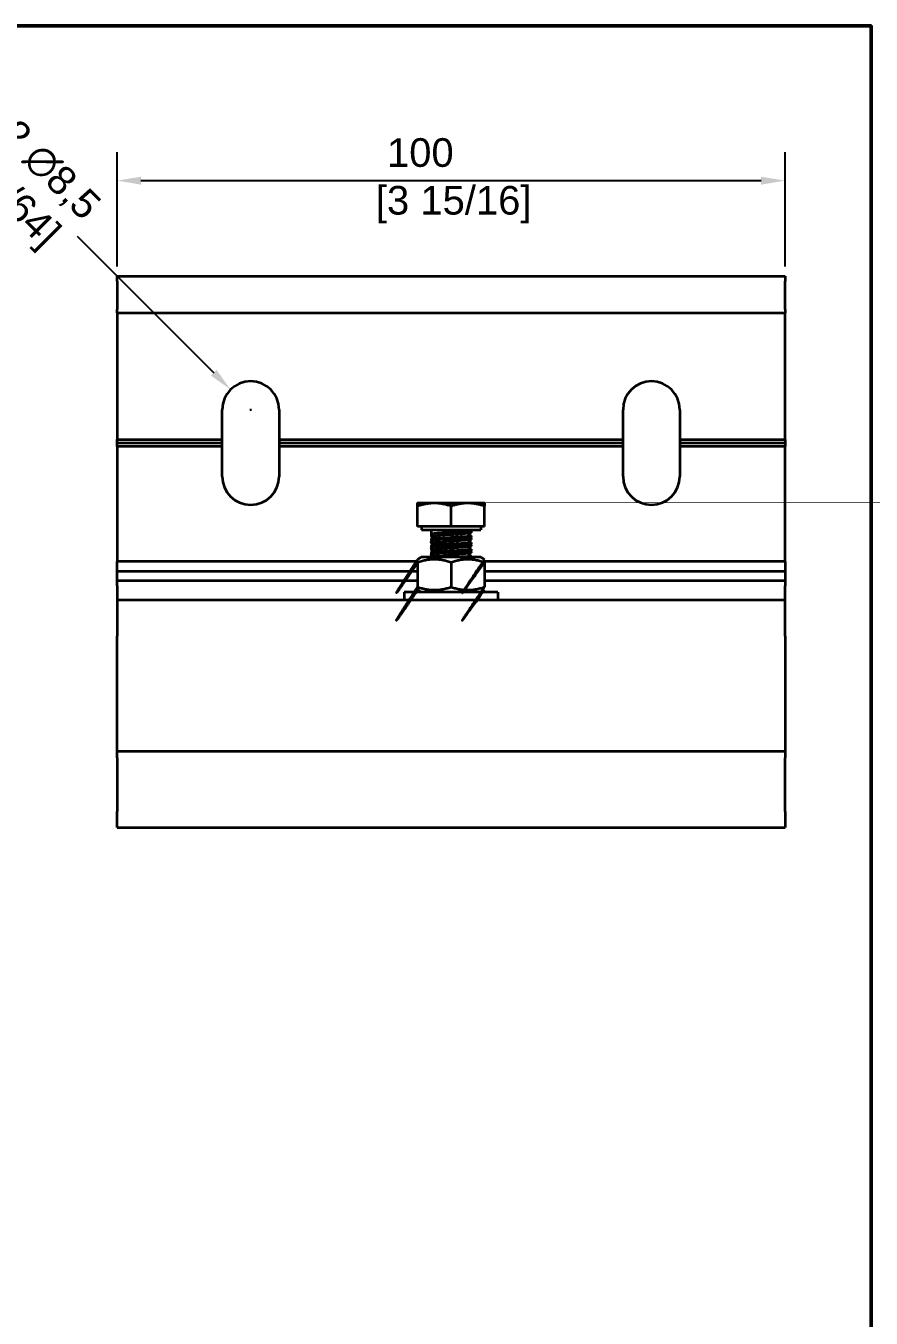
# Model space of a CAD drawing. Header units: millimetres. Extents: x 0 to 300, y 0 to 424.
# Drawn here: x 159.2 to 285.7, y 216.6 to 410 of the extents above; entities that cross this region are included whole.
import ezdxf

# ---------------------------------------------------------------- set-up
doc = ezdxf.new("R2010")
doc.units = ezdxf.units.MM
doc.header["$LTSCALE"] = 1.428571
for name, color, linetype, lineweight in [('Arêtes visibles(ISO)', 7, 'Continuous', 35), ('Cadre_0', 7, 'Continuous', 50), ('Cotes(ISO)', 7, 'Continuous', 18)]:
    doc.layers.add(name, color=color, linetype=linetype, lineweight=lineweight)
doc.styles.add('MANTION', font='arial.ttf')
doc.dimstyles.new('Plan commercial', dxfattribs={"dimscale": 1.428571, "dimtxt": 3, "dimasz": 2.5, "dimexe": 3, "dimexo": 1, "dimgap": 0.762, "dimtad": 1, "dimrnd": 1e-08, "dimtxsty": 'MANTION', "dimcen": 0.09, "dimdle": 10, "dimclrd": 7, "dimclre": 7, "dimclrt": 256, "dimazin": 2, "dimtfac": 0.5, "dimtmove": 0, "dimatfit": 3, "dimfxl": 0, "dimtolj": 1, "dimlwd": 25, "dimlwe": 25, "dimarcsym": 0})

# ---------------------------------------------------------------- blocks, each defined once
blk = doc.blocks.new('Cadres Cadre par défaut')
at = {"layer": 'Cadre_0', "flags": 128}
blk.add_lwpolyline([(10, 10), (10, 287), (200, 287), (200, 10), (10, 10)], dxfattribs=at)
blk = doc.blocks.new('*D6')
at = {"layer": 'Cotes(ISO)', "color": 7, "linetype": 'Continuous', "lineweight": 25, "transparency": 16777216}
for p, q in [((172.82, 373.97), (172.82, 391.11)), ((272.82, 373.97), (272.82, 391.11)), ((176.39, 386.83), (269.24, 386.83))]:
    blk.add_line(p, q, dxfattribs=at)
at = {"layer": 'Cotes(ISO)', "color": 7, "linetype": 'Continuous', "transparency": 16777216}
for points in [[(176.39, 387.42), (176.39, 386.23), (172.82, 386.83)], [(269.24, 387.42), (269.24, 386.23), (272.82, 386.83)]]:
    blk.add_solid(points, dxfattribs=at)
at = {"layer": 'Defpoints', "color": 0, "linetype": 'Continuous', "transparency": 16777216}
for p in [(272.82, 386.83), (172.82, 372.54), (272.82, 372.54)]:
    blk.add_point(p, dxfattribs=at)
at = {"layer": 'Cotes(ISO)', "color": 154, "linetype": 'Continuous', "lineweight": 25, "true_color": 0x004691, "transparency": 16777216, "insert": (211.56, 393.18), "char_height": 4.286, "attachment_point": 1, "style": 'MANTION'}
blk.add_mtext('\\A1; 100\\P[3 15/16]', dxfattribs=at)
blk = doc.blocks.new('*D7')
at = {"layer": 'Cotes(ISO)', "color": 7, "linetype": 'Continuous', "lineweight": 25, "transparency": 16777216}
for p, q in [((166.83, 378.53), (187.29, 358.07)), ((192.69, 352.54), (192.94, 352.54)), ((192.82, 352.41), (192.82, 352.67))]:
    blk.add_line(p, q, dxfattribs=at)
at = {"layer": 'Cotes(ISO)', "color": 7, "linetype": 'Continuous', "transparency": 16777216}
blk.add_solid([(187.71, 358.49), (186.86, 357.65), (189.81, 355.55)], dxfattribs=at)
at = {"layer": 'Defpoints', "color": 0, "linetype": 'Continuous', "transparency": 16777216}
for p in [(189.81, 355.55), (195.82, 349.54)]:
    blk.add_point(p, dxfattribs=at)
at = {"layer": 'Cotes(ISO)', "color": 154, "linetype": 'Continuous', "lineweight": 25, "true_color": 0x004691, "transparency": 16777216, "insert": (156.89, 397.56), "char_height": 4.2857, "attachment_point": 1, "rotation": 315, "style": 'MANTION'}
blk.add_mtext('\\A1; 2 ∅8,5\\P[21/64]', dxfattribs=at)

msp = doc.modelspace()

# ---------------------------------------------------------------- linework, layer by layer
at = {"layer": 'Arêtes visibles(ISO)'}
for p, q in [((172.8156, 371.7919), (172.8156, 372.5419)), ((172.8156, 372.5419), (272.8156, 372.5419)), ((172.8156, 371.7919), (172.8156, 367.5419)), ((272.8156, 372.5419), (272.8156, 371.7919)), ((272.8156, 367.5419), (272.8156, 371.7919)), ((172.8156, 367.0419), (172.8156, 367.5419)), ((172.8156, 367.0419), (172.8156, 364.0419)), ((172.8156, 367.0419), (272.8156, 367.0419)), ((272.8156, 367.5419), (272.8156, 367.0419)), ((272.8156, 364.0419), (272.8156, 367.0419)), ((172.8156, 364.0419), (172.8156, 348.0616)), ((272.8156, 348.0616), (272.8156, 364.0419)), ((188.5656, 348.0616), (188.5656, 352.5419)), ((197.0656, 352.5419), (197.0656, 348.0616)), ((248.5656, 348.0616), (248.5656, 352.5419)), ((257.0656, 352.5419), (257.0656, 348.0616)), ((172.8156, 348.0616), (188.5656, 348.0616)), ((172.8156, 347.5419), (172.8156, 348.0616)), ((188.5656, 347.5419), (172.8156, 347.5419)), ((172.8156, 347.0223), (172.8156, 347.5419)), ((188.5656, 347.0223), (172.8156, 347.0223)), ((172.8156, 347.0223), (172.8156, 329.8419)), ((188.5656, 347.5419), (188.5656, 348.0616)), ((188.5656, 347.0223), (188.5656, 347.5419)), ((188.5656, 342.5419), (188.5656, 347.0223)), ((197.0656, 348.0616), (197.0656, 347.5419)), ((197.0656, 348.0616), (248.5656, 348.0616)), ((197.0656, 347.5419), (197.0656, 347.0223)), ((248.5656, 347.5419), (197.0656, 347.5419)), ((197.0656, 347.0223), (197.0656, 342.5419)), ((248.5656, 347.0223), (197.0656, 347.0223)), ((248.5656, 347.5419), (248.5656, 348.0616)), ((248.5656, 347.0223), (248.5656, 347.5419)), ((248.5656, 342.5419), (248.5656, 347.0223)), ((257.0656, 348.0616), (257.0656, 347.5419)), ((257.0656, 348.0616), (272.8156, 348.0616)), ((257.0656, 347.5419), (257.0656, 347.0223)), ((272.8156, 347.5419), (257.0656, 347.5419)), ((272.8156, 347.0223), (257.0656, 347.0223)), ((257.0656, 347.0223), (257.0656, 342.5419)), ((272.8156, 348.0616), (272.8156, 347.5419)), ((272.8156, 347.5419), (272.8156, 347.0223)), ((272.8156, 329.8419), (272.8156, 347.0223)), ((220.3156, 338.542), (217.8156, 338.542)), ((225.3156, 338.542), (220.3156, 338.542)), ((227.8156, 338.542), (225.3156, 338.542)), ((217.8156, 335.042), (217.8156, 338.0955)), ((222.8156, 335.042), (222.8156, 338.0955)), ((227.8156, 335.042), (227.8156, 338.0955)), ((222.8156, 335.042), (217.8156, 335.042)), ((218.3756, 335.042), (218.3756, 334.5419)), ((227.8156, 335.042), (222.8156, 335.042)), ((227.2556, 335.042), (227.2556, 334.5419)), ((218.3756, 334.5419), (227.2556, 334.5419)), ((219.8156, 334.5419), (219.8156, 333.9586)), ((219.8156, 333.9586), (219.8156, 333.6253)), ((219.8156, 333.1586), (219.8156, 332.9586)), ((219.8156, 332.8253), (219.8156, 332.6253)), ((225.4137, 334.131), (225.4137, 333.9862)), ((225.8156, 334.5419), (225.8156, 334.4586)), ((225.8156, 334.4586), (225.8156, 334.1253)), ((225.8156, 333.6586), (225.8156, 333.4586)), ((225.8156, 333.3253), (225.8156, 333.1253)), ((219.8156, 332.1586), (219.8156, 331.9586)), ((219.8156, 331.8253), (219.8156, 331.6253)), ((219.8156, 331.1586), (219.8156, 330.9586)), ((219.8156, 330.8253), (219.8156, 330.6253)), ((225.8156, 332.6586), (225.8156, 332.4586)), ((225.8156, 332.3253), (225.8156, 332.1253)), ((225.8156, 331.6586), (225.8156, 331.4586)), ((225.8156, 331.3253), (225.8156, 331.1253)), ((217.8156, 329.8419), (172.8156, 329.8419)), ((172.8156, 328.3419), (172.8156, 329.8419)), ((218.3656, 330.4419), (217.8156, 330.1244)), ((217.8156, 329.6778), (217.8156, 326.0061)), ((227.2656, 330.4419), (218.3656, 330.4419)), ((222.8156, 329.6778), (222.8156, 326.0061)), ((225.8156, 330.6586), (225.8156, 330.4586)), ((227.2656, 330.4419), (227.8156, 330.1244)), ((272.8156, 329.8419), (227.8156, 329.8419)), ((227.8156, 329.6778), (227.8156, 326.0061)), ((272.8156, 329.8419), (272.8156, 328.3419)), ((172.8156, 326.9425), (172.8156, 328.3419)), ((217.8156, 328.3419), (172.8156, 328.3419)), ((172.8156, 326.1927), (172.8156, 326.9425)), ((217.8156, 326.9425), (172.8156, 326.9425)), ((272.8156, 328.3419), (227.8156, 328.3419)), ((272.8156, 326.9425), (227.8156, 326.9425)), ((272.8156, 328.3419), (272.8156, 326.9425)), ((272.8156, 326.9425), (272.8156, 326.1927)), ((172.8156, 326.1927), (172.8156, 324.0419)), ((229.8156, 325.2419), (215.8156, 325.2419)), ((215.8156, 325.2419), (215.8156, 324.0419)), ((218.3656, 325.2419), (217.8156, 325.5595)), ((227.2656, 325.2419), (227.8156, 325.5595)), ((229.8156, 325.2419), (229.8156, 324.0419)), ((272.8156, 324.0419), (272.8156, 326.1927)), ((172.8156, 324.0419), (172.8156, 318.6413)), ((272.8156, 324.0419), (172.8156, 324.0419)), ((272.8156, 318.6413), (272.8156, 324.0419)), ((172.8156, 301.4419), (172.8156, 318.6413)), ((272.8156, 318.6413), (272.8156, 301.4419)), ((172.8156, 300.4354), (172.8156, 301.4419)), ((172.8156, 301.4419), (272.8156, 301.4419)), ((172.8156, 300.4354), (172.8156, 292.3739)), ((272.8156, 301.4419), (272.8156, 300.4354)), ((272.8156, 292.3739), (272.8156, 300.4354)), ((172.8156, 290.0693), (172.8156, 292.3739)), ((272.8156, 292.3739), (272.8156, 290.0693)), ((172.8156, 290.0079), (172.8156, 290.0693)), ((172.8156, 290.0079), (272.8156, 290.0079)), ((272.8156, 290.0693), (272.8156, 290.0079))]:
    msp.add_line(p, q, dxfattribs=at)
for centre, start, end in [((192.8156, 352.5419), 0, 180), ((252.8156, 352.5419), 0, 180), ((192.8156, 342.5419), 180, 0), ((252.8156, 342.5419), 180, 0)]:
    msp.add_arc(centre, 4.25, start, end, dxfattribs=at)
for points, weights in [([(217.8156, 338.0955), (217.8156, 338.542), (217.8156, 338.542)], [1, 1.0379548493, 1]), ([(220.3156, 338.542), (219.1554, 338.542), (217.8156, 338.0955)], [1, 1.0379548493, 1]), ([(222.8156, 338.0955), (221.4759, 338.542), (220.3156, 338.542)], [1, 1.0379548493, 1]), ([(225.3156, 338.542), (224.1554, 338.542), (222.8156, 338.0955)], [1, 1.0379548493, 1]), ([(227.8156, 338.0955), (226.4759, 338.542), (225.3156, 338.542)], [1, 1.0379548493, 1]), ([(227.8156, 338.542), (227.8156, 338.542), (227.8156, 338.0955)], [1, 1.0379548493, 1]), ([(217.8156, 329.6778), (211.5602, 320.4778), (217.8156, 330.1244)], [1, 1.07735026919, 1.07735026919]), ([(222.8156, 329.6778), (220.3156, 330.5112), (217.8156, 329.6778)], [1, 1.15470053838, 1]), ([(227.8156, 329.6778), (225.3156, 330.5112), (222.8156, 329.6778)], [1, 1.15470053838, 1]), ([(227.8156, 330.1244), (221.273, 320.4778), (227.8156, 329.6778)], [1.07735026919, 1.07735026919, 1]), ([(217.8156, 325.5595), (211.5602, 316.3756), (217.8156, 326.0061)], [1.07735026919, 1.07735026919, 1]), ([(217.8156, 326.0061), (220.3156, 325.1727), (222.8156, 326.0061)], [1, 1.15470053838, 1]), ([(222.8156, 326.0061), (225.3156, 325.1727), (227.8156, 326.0061)], [1, 1.15470053838, 1]), ([(227.8156, 326.0061), (221.273, 316.3756), (227.8156, 325.5595)], [1, 1.07735026919, 1.07735026919])]:
    msp.add_rational_spline(points, weights, degree=2, dxfattribs=at)
for points, knots in [([(219.832, 333.9481), (219.7972, 333.9759), (219.8928, 334.0036), (220.124, 334.0314), (220.5939, 334.0879), (221.6047, 334.1443), (222.6674, 334.2007), (223.73, 334.2572), (224.8015, 334.3136), (225.3633, 334.3701), (225.657, 334.3996), (225.8052, 334.4291), (225.8058, 334.4586)], [-3.73140904, -3.73140904, -3.73140904, -3.73140904, -3.20778229, -3.20778229, -3.20778229, -2.14383334, -2.14383334, -2.14383334, -1.07988439, -1.07988439, -1.07988439, -0.52359878, -0.52359878, -0.52359878, -0.52359878]), ([(219.8318, 333.6147), (219.7985, 333.6407), (219.8796, 333.6667), (220.0812, 333.6927), (220.0976, 333.6949), (220.1148, 333.697), (220.1328, 333.6991)], [-5.825804138, -5.825804138, -5.825804138, -5.825804138, -5.335680195, -5.335680195, -5.335680195, -5.295711887, -5.295711887, -5.295711887, -5.295711887]), ([(219.8311, 332.9481), (219.8011, 332.9705), (219.8568, 332.993), (220.0047, 333.0154), (220.3764, 333.0719), (221.3155, 333.1283), (222.3675, 333.1847), (223.4195, 333.2412), (224.5419, 333.2976), (225.1915, 333.3541), (225.5925, 333.3889), (225.8034, 333.4238), (225.8069, 333.4586)], [-10.01459434, -10.01459434, -10.01459434, -10.01459434, -9.591476, -9.591476, -9.591476, -8.52752705, -8.52752705, -8.52752705, -7.4635781, -7.4635781, -7.4635781, -6.80678408, -6.80678408, -6.80678408, -6.80678408]), ([(225.7996, 333.6692), (225.8377, 333.637), (225.7002, 333.6048), (225.3882, 333.5726), (224.8409, 333.5162), (223.7785, 333.4597), (222.7151, 333.4033), (221.6518, 333.3468), (220.6305, 333.2904), (220.1455, 333.2339), (219.9297, 333.2088), (219.8239, 333.1837), (219.8252, 333.1586)], [0.45738117, 0.45738117, 0.45738117, 0.45738117, 1.06394895, 1.06394895, 1.06394895, 2.1278979, 2.1278979, 2.1278979, 3.19184685, 3.19184685, 3.19184685, 3.66519143, 3.66519143, 3.66519143, 3.66519143]), ([(225.3044, 333.046), (225.2369, 332.9978), (224.8235, 332.9495), (224.1911, 332.9013), (223.4163, 332.8423), (222.3499, 332.7832), (221.5497, 332.7241), (220.8596, 332.6732), (220.3961, 332.6222), (220.3255, 332.5712)], [6.88619421, 6.88619421, 6.88619421, 6.88619421, 7.79496451, 7.79496451, 7.79496451, 8.90853087, 8.90853087, 8.90853087, 9.86896661, 9.86896661, 9.86896661, 9.86896661]), ([(225.2981, 334.046), (225.2653, 334.0189), (225.1297, 333.9918), (224.893, 333.9647), (224.3768, 333.9056), (223.4046, 333.8466), (222.4847, 333.7875), (221.5649, 333.7284), (220.7419, 333.6693), (220.4461, 333.6103), (220.381, 333.5973), (220.3421, 333.5843), (220.328, 333.5712)], [0.60300891, 0.60300891, 0.60300891, 0.60300891, 1.11356636, 1.11356636, 1.11356636, 2.22713272, 2.22713272, 2.22713272, 3.34069907, 3.34069907, 3.34069907, 3.5857813, 3.5857813, 3.5857813, 3.5857813]), ([(219.8305, 332.6147), (219.8024, 332.6354), (219.8473, 332.6561), (219.9711, 332.6767), (220.0158, 332.6842), (220.0704, 332.6917), (220.1341, 332.6991)], [-12.108989445, -12.108989445, -12.108989445, -12.108989445, -11.719373899, -11.719373899, -11.719373899, -11.578897194, -11.578897194, -11.578897194, -11.578897194]), ([(219.829, 331.9481), (219.8051, 331.9652), (219.8319, 331.9823), (219.9137, 331.9994), (220.1835, 332.0559), (221.0413, 332.1123), (222.0721, 332.1688), (223.1028, 332.2252), (224.2648, 332.2816), (224.9957, 332.3381), (225.5159, 332.3783), (225.8028, 332.4184), (225.8091, 332.4586)], [-16.29777965, -16.29777965, -16.29777965, -16.29777965, -15.9751697, -15.9751697, -15.9751697, -14.91122075, -14.91122075, -14.91122075, -13.8472718, -13.8472718, -13.8472718, -13.08996939, -13.08996939, -13.08996939, -13.08996939]), ([(219.8281, 331.6147), (219.8065, 331.6301), (219.8259, 331.6454), (219.8898, 331.6608), (219.9431, 331.6735), (220.0268, 331.6863), (220.1363, 331.6991)], [-18.392174752, -18.392174752, -18.392174752, -18.392174752, -18.103067603, -18.103067603, -18.103067603, -17.862082501, -17.862082501, -17.862082501, -17.862082501]), ([(219.8263, 330.9481), (219.8096, 330.9599), (219.8175, 330.9716), (219.852, 330.9834), (220.0172, 331.0399), (220.7851, 331.0963), (221.7842, 331.1528), (222.7833, 331.2092), (223.9731, 331.2656), (224.7779, 331.3221), (225.4268, 331.3676), (225.8042, 331.4131), (225.8119, 331.4586)], [-22.58096496, -22.58096496, -22.58096496, -22.58096496, -22.35886341, -22.35886341, -22.35886341, -21.29491445, -21.29491445, -21.29491445, -20.2309655, -20.2309655, -20.2309655, -19.3731547, -19.3731547, -19.3731547, -19.3731547]), ([(219.9223, 330.8678), (219.9147, 330.8663), (219.9075, 330.8648), (219.9008, 330.8633), (219.8443, 330.8506), (219.8181, 330.8379), (219.8202, 330.8253)], [18.058530341, 18.058530341, 18.058530341, 18.058530341, 18.087132161, 18.087132161, 18.087132161, 18.325957146, 18.325957146, 18.325957146, 18.325957146]), ([(225.8039, 331.6692), (225.8499, 331.6263), (225.5736, 331.5835), (225.0283, 331.5406), (224.3098, 331.4842), (223.1533, 331.4277), (222.1185, 331.3713), (221.0837, 331.3148), (220.2124, 331.2584), (219.9262, 331.202), (219.8529, 331.1875), (219.8188, 331.1731), (219.8212, 331.1586)], [13.02375178, 13.02375178, 13.02375178, 13.02375178, 13.83133636, 13.83133636, 13.83133636, 14.89528531, 14.89528531, 14.89528531, 15.95923426, 15.95923426, 15.95923426, 16.23156204, 16.23156204, 16.23156204, 16.23156204]), ([(225.8013, 332.6692), (225.843, 332.6316), (225.6431, 332.5941), (225.2204, 332.5566), (224.5842, 332.5002), (223.4692, 332.4437), (222.4148, 332.3873), (221.3604, 332.3308), (220.4093, 332.2744), (220.0217, 332.218), (219.8859, 332.1982), (219.8212, 332.1784), (219.8237, 332.1586)], [6.74056648, 6.74056648, 6.74056648, 6.74056648, 7.44764265, 7.44764265, 7.44764265, 8.51159161, 8.51159161, 8.51159161, 9.57554056, 9.57554056, 9.57554056, 9.94837674, 9.94837674, 9.94837674, 9.94837674]), ([(225.2981, 331.046), (225.2581, 331.0146), (225.0801, 330.9832), (224.7736, 330.9518), (224.1965, 330.8927), (223.192, 330.8337), (222.2852, 330.7746), (221.3783, 330.7155), (220.613, 330.6564), (220.3893, 330.5974), (220.3564, 330.5887), (220.3354, 330.58), (220.3259, 330.5712)], [19.45256483, 19.45256483, 19.45256483, 19.45256483, 20.04419445, 20.04419445, 20.04419445, 21.15776081, 21.15776081, 21.15776081, 22.27132717, 22.27132717, 22.27132717, 22.43533722, 22.43533722, 22.43533722, 22.43533722]), ([(225.3046, 332.046), (225.2935, 332.0357), (225.2666, 332.0255), (225.2231, 332.0152), (224.9731, 331.9561), (224.1863, 331.897), (223.274, 331.838), (222.3618, 331.7789), (221.3682, 331.7198), (220.8128, 331.6607), (220.5324, 331.6309), (220.3705, 331.6011), (220.3333, 331.5712)], [13.16937952, 13.16937952, 13.16937952, 13.16937952, 13.3627963, 13.3627963, 13.3627963, 14.47636266, 14.47636266, 14.47636266, 15.58992902, 15.58992902, 15.58992902, 16.15215191, 16.15215191, 16.15215191, 16.15215191]), ([(219.8253, 330.6147), (219.8112, 330.6247), (219.815, 330.6348), (219.8381, 330.6448), (219.8797, 330.6629), (219.9839, 330.681), (220.1387, 330.6991)], [-24.67536006, -24.67536006, -24.67536006, -24.67536006, -24.486761307, -24.486761307, -24.486761307, -24.145267809, -24.145267809, -24.145267809, -24.145267809]), ([(225.8067, 330.6692), (225.8591, 330.621), (225.4912, 330.5728), (224.8138, 330.5246), (224.4263, 330.4971), (223.9453, 330.4695), (223.4374, 330.4419)], [19.30693709, 19.30693709, 19.30693709, 19.30693709, 20.21503006, 20.21503006, 20.21503006, 20.73451151, 20.73451151, 20.73451151, 20.73451151])]:
    msp.add_open_spline(points, degree=3, knots=knots, dxfattribs=at)
for points in [[(220.3077, 333.5586), (220.1459, 333.6885), (219.9841, 333.8183), (219.8222, 333.9481)], [(220.1, 333.3919), (220.0074, 333.4662), (219.9148, 333.5405), (219.8222, 333.6147)], [(219.8222, 333.1692), (219.9893, 333.3031), (220.1564, 333.4372), (220.3235, 333.5712)], [(220.3077, 332.5586), (220.1459, 332.6885), (219.9841, 332.8183), (219.8222, 332.9481)], [(219.8222, 332.8358), (219.8455, 332.8545), (219.8689, 332.8732), (219.8922, 332.8919)], [(219.9251, 332.8678), (219.8569, 332.8537), (219.8237, 332.8395), (219.8248, 332.8253)], [(225.809, 334.4481), (225.6419, 334.3141), (225.4748, 334.18), (225.3077, 334.046)], [(225.809, 333.4481), (225.6419, 333.3141), (225.4748, 333.18), (225.3077, 333.046)], [(225.3235, 334.0586), (225.4853, 333.9288), (225.6472, 333.7989), (225.809, 333.6692)], [(225.3235, 333.0586), (225.4853, 332.9288), (225.6472, 332.7989), (225.809, 332.6692)], [(225.3504, 333.0356), (225.6469, 333.0655), (225.8038, 333.0954), (225.8075, 333.1253)], [(225.4132, 334.0419), (225.6724, 334.0697), (225.8047, 334.0975), (225.806, 334.1253)], [(225.809, 334.1147), (225.7164, 334.0405), (225.6238, 333.9662), (225.5312, 333.8919)], [(225.809, 333.1147), (225.7164, 333.0405), (225.6238, 332.9662), (225.5312, 332.8919)], [(225.8, 333.3358), (225.8288, 333.311), (225.7525, 333.2861), (225.5732, 333.2612)], [(225.739, 333.3919), (225.7624, 333.3732), (225.7857, 333.3545), (225.809, 333.3358)], [(219.9229, 331.8678), (219.8536, 331.8537), (219.8209, 331.8395), (219.8229, 331.8253)], [(220.1, 332.3919), (220.0074, 332.4662), (219.9148, 332.5405), (219.8222, 332.6147)], [(219.8222, 332.1692), (219.9893, 332.3031), (220.1564, 332.4372), (220.3235, 332.5712)], [(220.3077, 331.5586), (220.1459, 331.6885), (219.9841, 331.8183), (219.8222, 331.9481)], [(219.8222, 331.8358), (219.8455, 331.8545), (219.8689, 331.8732), (219.8922, 331.8919)], [(220.1, 331.3919), (220.0074, 331.4662), (219.9148, 331.5405), (219.8222, 331.6147)], [(219.8222, 331.1692), (219.9893, 331.3031), (220.1564, 331.4372), (220.3235, 331.5712)], [(220.3077, 330.5586), (220.1459, 330.6885), (219.9841, 330.8183), (219.8222, 330.9481)], [(219.8222, 330.8358), (219.8455, 330.8545), (219.8689, 330.8732), (219.8922, 330.8919)], [(225.809, 332.4481), (225.6419, 332.3141), (225.4748, 332.18), (225.3077, 332.046)], [(225.809, 331.4481), (225.6419, 331.3141), (225.4748, 331.18), (225.3077, 331.046)], [(225.3235, 332.0586), (225.4853, 331.9288), (225.6472, 331.7989), (225.809, 331.6692)], [(225.3235, 331.0586), (225.4853, 330.9288), (225.6472, 330.7989), (225.809, 330.6692)], [(225.3455, 331.0356), (225.642, 331.0655), (225.808, 331.0954), (225.8128, 331.1253)], [(225.3479, 332.0356), (225.6436, 332.0655), (225.805, 332.0954), (225.81, 332.1253)], [(225.809, 332.1147), (225.7164, 332.0405), (225.6238, 331.9662), (225.5312, 331.8919)], [(225.809, 331.1147), (225.7164, 331.0405), (225.6238, 330.9662), (225.5312, 330.8919)], [(225.8048, 331.3358), (225.8315, 331.311), (225.7486, 331.2861), (225.5682, 331.2612)], [(225.802, 332.3358), (225.8293, 332.311), (225.7497, 332.2861), (225.5705, 332.2612)], [(225.739, 332.3919), (225.7624, 332.3732), (225.7857, 332.3545), (225.809, 332.3358)], [(225.739, 331.3919), (225.7624, 331.3732), (225.7857, 331.3545), (225.809, 331.3358)], [(220.0377, 330.4419), (219.9659, 330.4995), (219.894, 330.5571), (219.8222, 330.6147)], [(220.1623, 330.4419), (220.2161, 330.485), (220.2698, 330.5281), (220.3235, 330.5712)], [(225.7955, 330.4419), (225.8074, 330.4475), (225.8137, 330.4531), (225.8144, 330.4586)], [(225.809, 330.4481), (225.8065, 330.446), (225.8039, 330.444), (225.8014, 330.4419)]]:
    msp.add_open_spline(points, degree=3, dxfattribs=at)

# ---------------------------------------------------------------- block references
at = {"xscale": 1.428571428571429, "yscale": 1.428571428571429, "zscale": 1.428571428571429}
msp.add_blockref('Cadres Cadre par défaut', (0, 0), dxfattribs=at)

# ---------------------------------------------------------------- dimensions: what is measured, and where the dimension line sits
at = {"layer": 'Cotes(ISO)', "color": 7, "linetype": 'Continuous', "lineweight": 25}
dim = msp.add_diameter_dim_2p(p1=(195.8208, 349.5367), p2=(189.8104, 355.5471), text=' 2 <>\\X[21/64]', dimstyle='Plan commercial', override={"dimtad": 0, "dimdec": 2, "dimlfac": 1, "dimpost": '\\X', "dimtp": 0, "dimtm": 0, "dimtdec": 2, "dimtofl": 0, "dimtvp": -0.25}, dxfattribs=at)
dim.commit()
dim.dimension.update_dxf_attribs({"geometry": '*D7', "text_midpoint": (159.2022, 386.1554), "dimtype": 163})
dim = msp.add_linear_dim(base=(272.8156, 386.8277), p1=(172.8156, 372.5419), p2=(272.8156, 372.5419), angle=180, text=' <>\\X[3 15/16]', dimstyle='Plan commercial', override={"dimdec": 2, "dimpost": '\\X', "dimtp": 0, "dimtm": 0, "dimtdec": 2, "dimtofl": 0, "dimatfit": 1, "dimtvp": -0.25}, dxfattribs=at)
dim.commit()
dim.dimension.update_dxf_attribs({"geometry": '*D6', "text_midpoint": (222.8156, 386.8277), "dimtype": 160})

doc.saveas('drawing.dxf')
